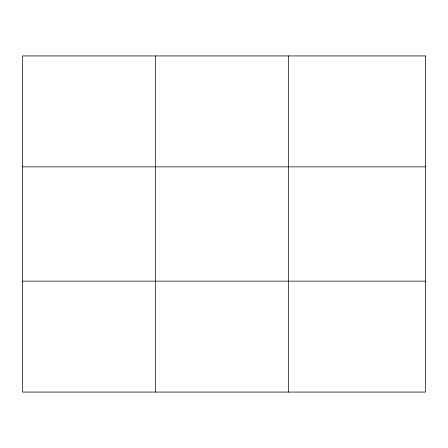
<?xml version="1.0" encoding="UTF-8"?>
<svg xmlns="http://www.w3.org/2000/svg" width="448" height="448" viewBox="0 0 448 448"><rect width="100%" height="100%" fill="white"/><g stroke="black" fill="none" stroke-linecap="round" stroke-linejoin="round"><path stroke-width="0.67" d="M155.456 392.067L155.456 55.933M288.512 392.067L288.512 55.933M22.4 166.858L425.6 166.858M22.4 281.142L425.6 281.142M425.6 55.933L425.6 392.067L22.4 392.067L22.4 55.933L425.6 55.933"/></g></svg>
